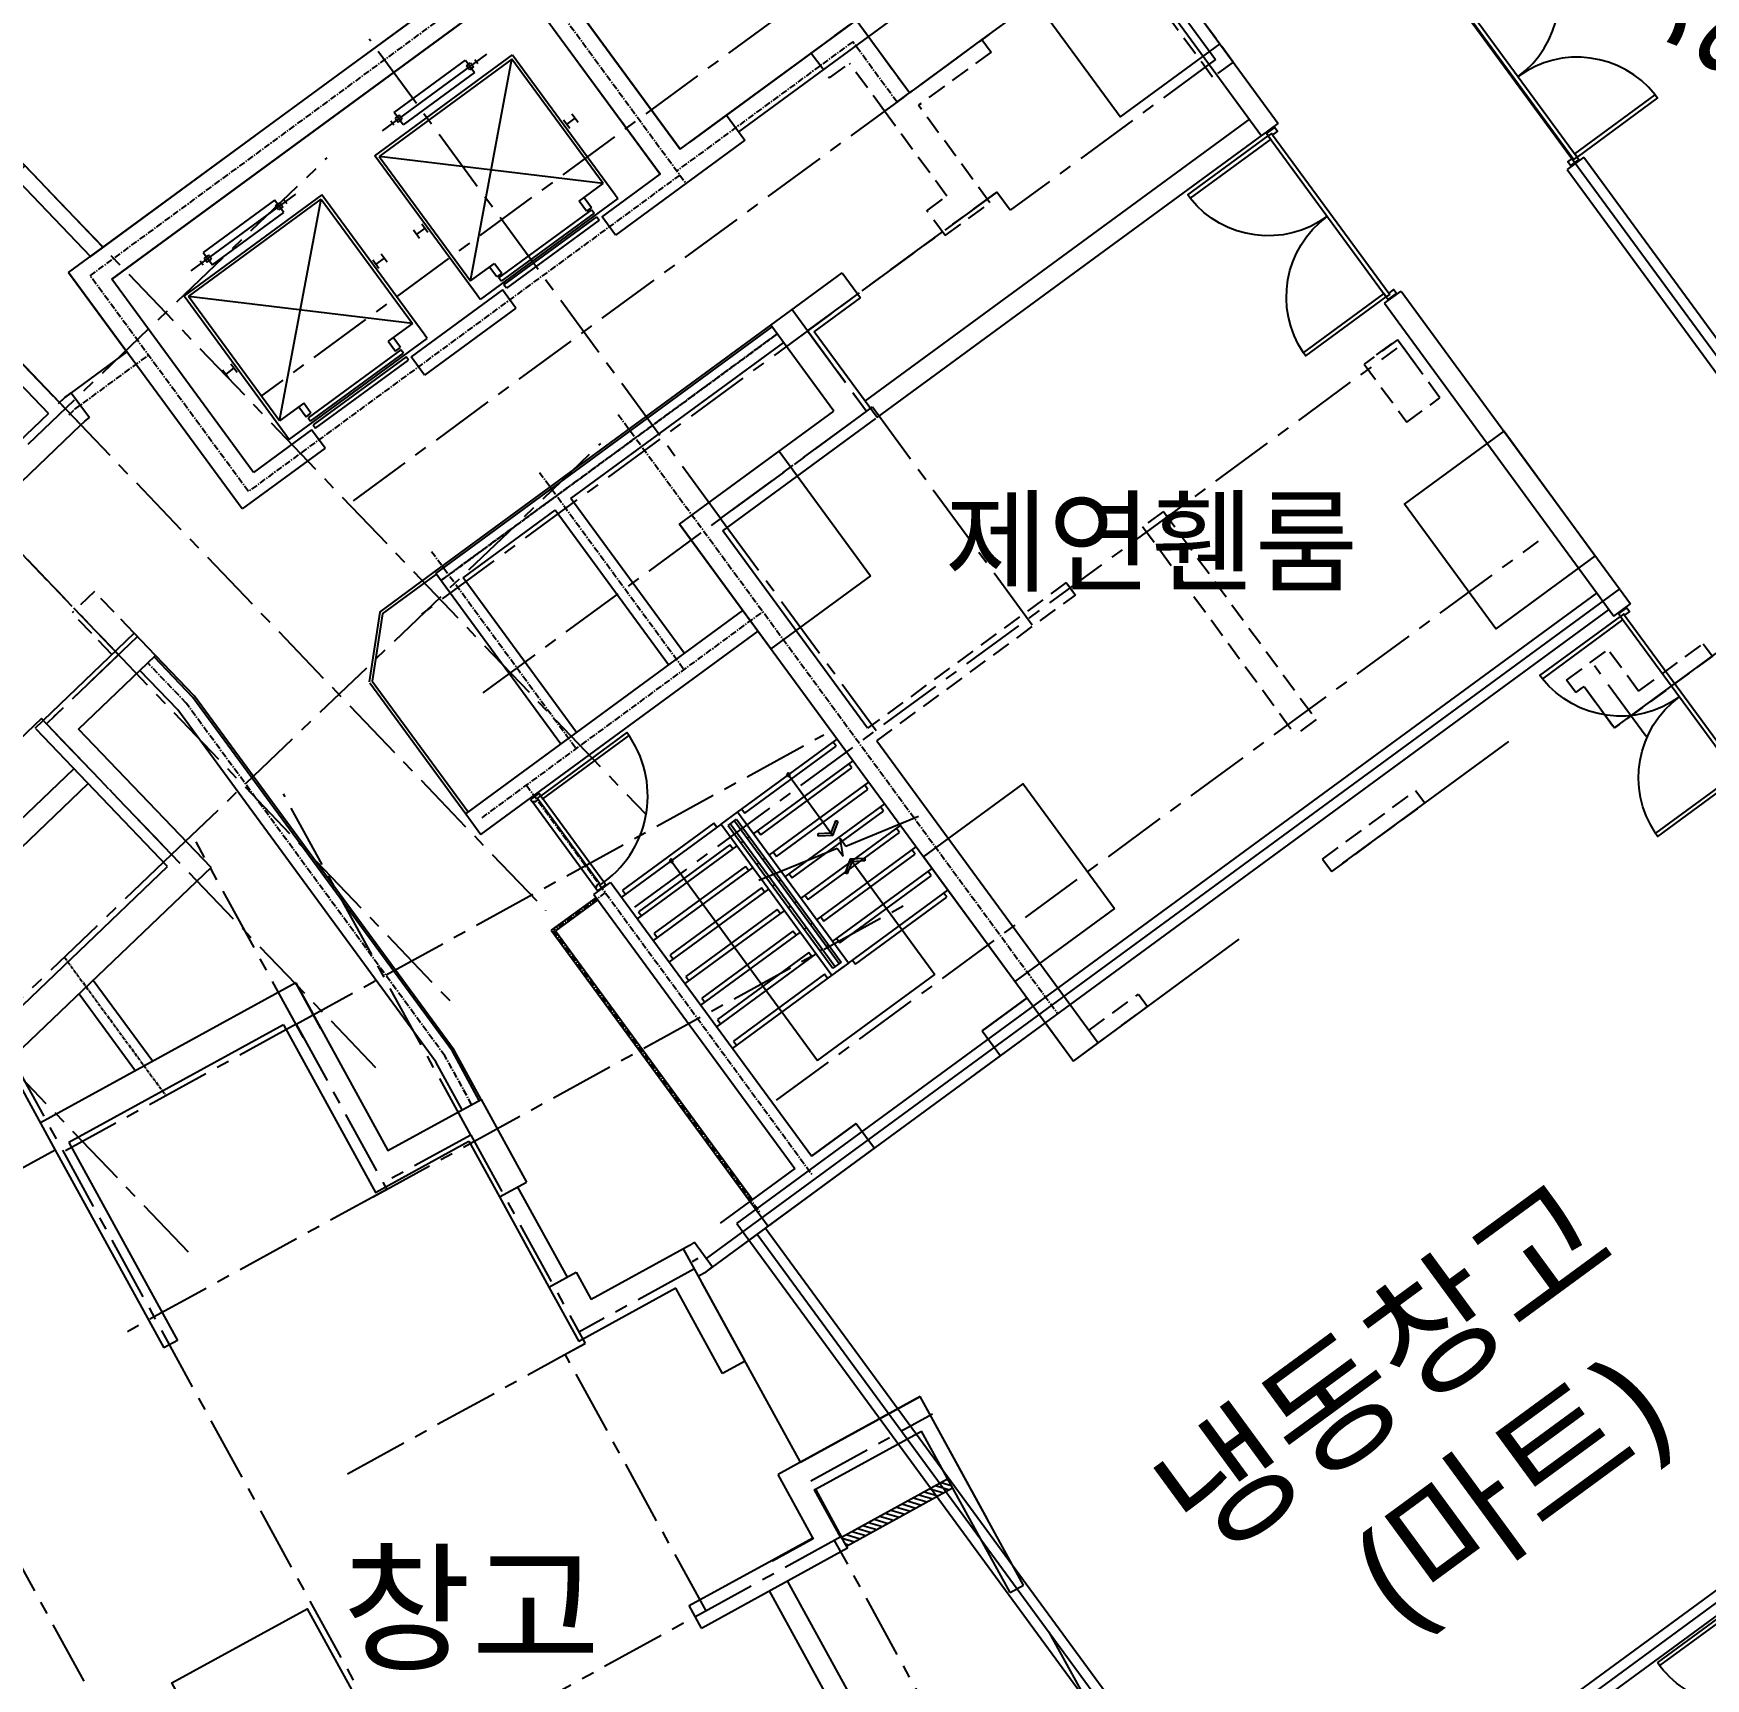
# Model space of a CAD drawing. Header units: millimetres. Extents: x 75184266 to 76346726, y -35077925 to -33679385.
# Drawn here: x 75442003 to 75458254, y -34891415 to -34875427 of the extents above; entities that cross this region are included whole.
import ezdxf
from ezdxf.enums import TextEntityAlignment as Align

# ---------------------------------------------------------------- set-up
doc = ezdxf.new("R2010")
doc.units = ezdxf.units.MM
doc.header["$LTSCALE"] = 50
doc.header["$MEASUREMENT"] = 0
for name, pattern in [('ACAD_ISO10W100', [18.5, 12, -3, 0.5, -3]), ('CENTER', [2, 1.25, -0.25, 0.25, -0.25]), ('HIDDEN2', [0.1875, 0.125, -0.0625]), ('XR-지하3층$0$H', [1.3, 0.8, -0.5])]:
    doc.linetypes.add(name, pattern=pattern)
doc.layers.get('0').update_dxf_attribs({"linetype": 'CONTINUOUS'})
for name, color, linetype in [('AA-DWXM-DOOR', 4, 'CONTINUOUS'), ('AA-MKXS', 3, 'CONTINUOUS'), ('CEN', 1, 'CENTER'), ('CON', 2, 'CONTINUOUS'), ('DOOR', 7, 'CONTINUOUS'), ('HD', 7, 'CONTINUOUS'), ('open', 1, 'ACAD_ISO10W100'), ('W1', 3, 'CONTINUOUS'), ('XR-지하3층$0$CON', 2, 'CONTINUOUS')]:
    doc.layers.add(name, color=color, linetype=linetype)
doc.layers.add('건축', color=8, linetype='CONTINUOUS', plot=False)
doc.styles.add('XR-지하3층$0$맑은고딕', font='')
doc.styles.get('XR-지하3층$0$맑은고딕').set_extended_font_data('Malgun Gothic')

# ---------------------------------------------------------------- blocks, each defined once
blk = doc.blocks.new('2P-Dr204')
at = {"color": 0}
for p, q in [((29, 50), (29, 955)), ((65, 50), (65, 956)), ((29, 50), (0, 50)), ((0, 50), (0, -50)), ((29, 14), (29, 50)), ((65, 50), (29, 50)), ((50, 14), (29, 14)), ((50, -50), (50, 14)), ((950, 14), (950, -50)), ((971, 14), (950, 14)), ((971, 14), (950, 14)), ((971, 50), (971, 14)), ((1000, 50), (971, 50)), ((1000, -50), (1000, 50)), ((50, -50), (0, -50)), ((1000, -50), (950, -50))]:
    blk.add_line(p, q, dxfattribs=at)
blk.add_arc((65, 50), 906, 0, 92.2294, dxfattribs=at)
blk = doc.blocks.new('A$C3C7850DE')
at = {"layer": 'CON', "ltscale": 100}
for p, q in [((-9, 7422), (-9, 222)), ((-9, 7422), (191, 7422)), ((191, 7422), (191, 422)), ((1191, 7422), (1191, 7222, 0)), ((1191, 7422), (2991, 7422)), ((2991, 7422), (2991, 222)), ((1191, 7222), (2791, 7222)), ((2791, 7222), (2791, 5922)), ((1191, 5922), (2791, 5922)), ((1191, 5922, 0), (1191, 5722, 0)), ((1191, 5722), (2791, 5722)), ((2791, 5722), (2791, 422)), ((191, 422), (2791, 422)), ((-9, 222), (2991, 222))]:
    blk.add_line(p, q, dxfattribs=at)
at = {"layer": 'HD', "ltscale": 10}
for p, q in [((191, 4422), (1376, 4422)), ((783, 4422), (783, 2802)), ((1376, 4422), (1376, 1722)), ((1476, 4422), (1446, 4422)), ((1446, 1722), (1446, 4422)), ((1476, 4422), (1476, 1722)), ((1506, 4422), (1476, 4422)), ((1506, 4422), (1506, 1722)), ((1506, 4422), (1536, 4422)), ((1536, 1722), (1536, 4422)), ((1606, 4422), (1606, 1722)), ((1606, 4422), (2791, 4422)), ((2198, 4422), (2198, 1097)), ((191, 4152), (1376, 4152)), ((1476, 4152), (1446, 4152)), ((1536, 4152), (1506, 4152)), ((2791, 4152), (1606, 4152)), ((191, 3882), (1376, 3882)), ((1476, 3882), (1446, 3882)), ((1536, 3882), (1506, 3882)), ((2791, 3882), (1606, 3882)), ((191, 3612), (1376, 3612)), ((1476, 3612), (1446, 3612)), ((1536, 3612), (1506, 3612)), ((2791, 3612), (1606, 3612)), ((191, 3342), (1376, 3342)), ((1476, 3342), (1446, 3342)), ((1536, 3342), (1506, 3342)), ((2791, 3342), (1606, 3342)), ((191, 3072), (1376, 3072)), ((1476, 3072), (1446, 3072)), ((1536, 3072), (1506, 3072)), ((2791, 3072), (1606, 3072)), ((191, 2802), (1376, 2802)), ((1476, 2802), (1446, 2802)), ((1536, 2802), (1506, 2802)), ((2791, 2802), (1606, 2802)), ((191, 2532), (1376, 2532)), ((1476, 2532), (1446, 2532)), ((1536, 2532), (1506, 2532)), ((2791, 2532), (1606, 2532)), ((191, 2262), (1376, 2262)), ((783, 2262), (783, 1097)), ((1476, 2262), (1446, 2262)), ((1536, 2262), (1506, 2262)), ((2791, 2262), (1606, 2262)), ((191, 1992), (1376, 1992)), ((1476, 1992), (1446, 1992)), ((1536, 1992), (1506, 1992)), ((2791, 1992), (1606, 1992)), ((191, 1722), (1376, 1722)), ((1476, 1722), (1446, 1722)), ((1506, 1722), (1476, 1722)), ((1536, 1722), (1506, 1722)), ((2791, 1722), (1606, 1722)), ((2198, 1097), (783, 1097))]:
    blk.add_line(p, q, dxfattribs=at)
blk.add_lwpolyline([(-159, 2141), (734, 2513), (779, 2461), (788, 2602), (833, 2551), (1726, 2943)], dxfattribs=at)
for points in [[(663, 2870), (783, 2802), (904, 2871), (886, 2900), (783, 2841), (680, 2900)], [(663, 2193), (783, 2262), (904, 2193), (886, 2163), (783, 2222), (680, 2164)]]:
    blk.add_lwpolyline(points, close=True, dxfattribs=at)
for centre in [(783, 4422), (783, 4422), (2198, 4422), (2198, 4422)]:
    blk.add_circle(centre, 30, dxfattribs=at)
for centre, radius, start, end in [((1491, 4422), 115, 0, 180), ((1491, 4422), 45, 0, 180), ((1491, 1722), 115, 180, 0), ((1491, 1722), 45, 180, 0)]:
    blk.add_arc(centre, radius, start, end, dxfattribs=at)
at = {"layer": 'open', "ltscale": 0.5}
for p, q in [((2191, 7222), (2791, 5922)), ((2191, 5922), (2791, 7222))]:
    blk.add_line(p, q, dxfattribs=at)
at = {"layer": 'W1', "ltscale": 100}
for p, q in [((2091, 7222), (2091, 5922)), ((2191, 7222), (2191, 5922))]:
    blk.add_line(p, q, dxfattribs=at)
at = {"layer": 'DOOR', "extrusion": (-1.015e-13, 9.27e-13, -1), "zscale": -1, "rotation": 180.0000577049292}
for p in [(-191, 7372, 0), (-191, 5872, 0)]:
    blk.add_blockref('2P-Dr204', p, dxfattribs=at)
blk = doc.blocks.new('FSD 2000')
at = {"layer": 'AA-DWXM-DOOR', "color": 8}
for p, q in [((40, 0), (1980, 0)), ((55, -40), (1965, -40))]:
    blk.add_line(p, q, dxfattribs=at)
at = {"layer": 'AA-DWXM-DOOR'}
for points in [[(40, 0), (80, 0), (80, 970), (40, 970), (40, 0)], [(1980, 0), (1940, 0), (1940, 970), (1980, 970), (1980, 0)]]:
    blk.add_lwpolyline(points, dxfattribs=at)
for points in [[(40, 0), (10, 0), (10, -100), (55, -100), (55, -40), (40, -40)], [(1980, 0), (2010, 0), (2010, -100), (1965, -100), (1965, -40), (1980, -40)]]:
    blk.add_lwpolyline(points, close=True, dxfattribs=at)
at = {"layer": 'AA-DWXM-DOOR', "color": 9}
for centre, start, end in [((39, 0), 359.9874, 87.5996), ((1981, 0), 92.4004, 180.0126)]:
    blk.add_arc(centre, 971, start, end, dxfattribs=at)
at = {"layer": 'AA-MKXS', "ltscale": 0.5}
for p, q in [((0, 50), (0, -150)), ((2020, 50), (2020, -150))]:
    blk.add_line(p, q, dxfattribs=at)
blk = doc.blocks.new('XR-지하3층$0$기둥 0620')
at = {"layer": 'XR-지하3층$0$CON', "ltscale": 0.5}
blk.add_lwpolyline([(-600, 0), (600, 0), (600, 1500), (-600, 1500)], close=True, dxfattribs=at)

msp = doc.modelspace()

# ---------------------------------------------------------------- hatches: boundary and pattern name
at = {"layer": '건축', "ltscale": 0.5}
h = msp.add_hatch(dxfattribs=at)
h.set_pattern_fill('ANSI31', color=256, scale=350, angle=-61.24102, style=0)
h.set_pattern_definition([(343.758981953, (68131931.41, 46874226.7), (12.235934756, 42.004099808), [])])
h.paths.add_polyline_path([(75450936.2, -34889562.6), (75450888, -34889475), (75449858, -34890040.3), (75449906.1, -34890128)])

# ---------------------------------------------------------------- linework, layer by layer
at = {"layer": 'CEN', "ltscale": 10}
for p, q in [((75450876.3, -34874065.5), (75444209.1, -34878955.7)), ((75450451.2, -34876051.5), (75445007.5, -34880044.3)), ((75442237.5, -34877043.9), (75447956.1, -34883015.7)), ((75449527, -34878316.8), (75451365.5, -34876968.3)), ((75449704.4, -34878186.6), (75445764.6, -34881076.4)), ((75449376.2, -34878111.1), (75450100.7, -34879098.9)), ((75449527, -34878316.8), (75450100.7, -34879098.9)), ((75442311.8, -34879073.5), (75446981.1, -34883949.4)), ((75450100.7, -34879098.9), (75446338.3, -34881858.6)), ((75448681.5, -34880139.9), (75450157.2, -34879057.5)), ((75442829.4, -34881464.6), (75441252.5, -34879817.9)), ((75448681.5, -34880139.9), (75450192.7, -34882200.1)), ((75443013.6, -34881288.3), (75442128.9, -34882135.5)), ((75442677.3, -34881305.7), (75446056.6, -34884834.7)), ((75442829.4, -34881464.6), (75442128.9, -34882135.5)), ((75443346.1, -34883406.7), (75442080.4, -34882085)), ((75442128.9, -34882135.5), (75445356, -34885505.5)), ((75443346.1, -34883406.7), (75441500.8, -34885173.8)), ((75444556.1, -34885056.4), (75442316.3, -34886285.7)), ((75444556.1, -34885056.4), (75445436.6, -34886660.7)), ((75446253.3, -34886132.6), (75445402.9, -34886599.3)), ((75446253.3, -34886132.6), (75447364.7, -34888157.7)), ((75448426.6, -34887432.2), (75447304.5, -34888048.1)), ((75445054.7, -34889425.4), (75447364.7, -34888157.7)), ((75450879.6, -34892057.6), (75449789.8, -34890072))]:
    msp.add_line(p, q, dxfattribs=at)
at = {"layer": 'CEN'}
for p, q in [((75442554.5, -34877782), (75446747.6, -34874706.5)), ((75446747.6, -34874706.5), (75448344.4, -34876883.7)), ((75449966, -34875508.3), (75448255.7, -34876762.7)), ((75450394.8, -34876092.9), (75449966, -34875508.3)), ((75448285.3, -34876803), (75444092.3, -34879878.5)), ((75444092.3, -34879878.5), (75442554.5, -34877782)), ((75442405.2, -34879079.8), (75443121.2, -34878554.6)), ((75442350.3, -34879132.4), (75442405.2, -34879079.8)), ((75447687.1, -34879130.7), (75451958.4, -34884954.1)), ((75446363.4, -34883049.3), (75449092.9, -34881047.3)), ((75443487.1, -34881934.5), (75443114.1, -34881545.1)), ((75446002.6, -34885364.2), (75443487.1, -34881934.5)), ((75446794.8, -34882732.9), (75449571.6, -34886518.7)), ((75447560.7, -34883777.1), (75447056.7, -34884146.8)), ((75447056.7, -34884146.8), (75449067.6, -34886888.4)), ((75446262.1, -34885836.9), (75446002.6, -34885364.2)), ((75448459.6, -34887334.3), (75448393, -34887370.9))]:
    msp.add_line(p, q, dxfattribs=at)
at = {"layer": 'CEN', "ltscale": 0.5}
msp.add_line((75442307.6, -34884409.8), (75443293.4, -34885753.7), dxfattribs=at)
at = {"layer": 'CEN', "ltscale": 10}
for points in [[(75452705, -34874398.4), (75450451.2, -34876051.5)], [(75452604.2, -34874472.4), (75453491.3, -34875681.9)], [(75448681.5, -34880139.9), (75445266.4, -34875483.7)], [(75453491.3, -34875681.9), (75451495.6, -34877145.7)], [(75453491.3, -34875681.9), (75451495.6, -34877145.7)], [(75441422.9, -34876193.3), (75442237.5, -34877043.9)], [(75441228.5, -34880110.9), (75444857.3, -34876635.9)], [(75440378.7, -34877054.8), (75442311.8, -34879073.5)], [(75451495.6, -34877145.7), (75451365.5, -34876968.3), (75449527, -34878316.8)], [(75451495.6, -34877145.7), (75451365.5, -34876968.3)], [(75447849.4, -34883918.8), (75455256.6, -34878485.9)], [(75450157.2, -34879057.5), (75451715.6, -34881182.3)], [(75443346.1, -34883406.7), (75447516.7, -34879412.9)], [(75441093.6, -34879970.1), (75441252.5, -34879817.9), (75442829.4, -34881464.6)], [(75449224.5, -34885793.6), (75456631.6, -34880360.6)], [(75443510.7, -34887272.7), (75437157.3, -34880638.1)], [(75457677.7, -34882260.2), (75457174.6, -34881574.4)], [(75442080.4, -34882085), (75440177.3, -34883907.4)], [(75444556.1, -34885056.4), (75449684, -34882242.1)], [(75446253.3, -34886132.6), (75444434.1, -34882818)], [(75444628.3, -34885187.9), (75443583.8, -34883284.7)], [(75445305.1, -34886732.8), (75450564.5, -34883846.4)], [(75441322, -34884526), (75445477, -34892096.7)], [(75439305.7, -34885632.6), (75443215.3, -34892756.2)], [(75445436.6, -34886660.7), (75442912, -34888046.2)], [(75447084.1, -34888311.6), (75447364.7, -34888157.7)], [(75448540.6, -34890757.6), (75447171.8, -34888263.5)], [(75449557.3, -34889492.4), (75450740.8, -34888842.9)], [(75449855.6, -34890035.9), (75446424.7, -34891918.9)]]:
    msp.add_lwpolyline(points, dxfattribs=at)
at = {"layer": 'CEN'}
for points in [[(75445962.9, -34880744.9), (75449232.7, -34878346.6)], [(75446921.1, -34879692.5), (75448326.9, -34881609.2)], [(75445872.8, -34880461.4), (75447278.6, -34882378)]]:
    msp.add_lwpolyline(points, dxfattribs=at)
at = {"layer": 'CEN', "color": 1, "ltscale": 0.5}
msp.add_lwpolyline([(75449232.7, -34878346.6), (75445962.9, -34880744.9)], dxfattribs=at)
at = {"layer": '건축', "ltscale": 0.5}
for p, q in [((75435876, -34870400.9), (75442678.8, -34877504.8)), ((75435767.7, -34870504.6), (75442556.8, -34877594.3)), ((75453387.2, -34871777), (75465853.3, -34888780.6)), ((75451326.7, -34872518.3), (75454101.1, -34876302.5)), ((75451121.8, -34872577.1), (75453939.8, -34876420.7)), ((75448740.3, -34876221.3), (75452027, -34873811.7)), ((75448858.6, -34876382.6), (75452145.2, -34873973)), ((75456908.4, -34876749), (75459136.8, -34879788.5)), ((75457069.7, -34876630.7), (75459298.1, -34879670.2)), ((75455134.1, -34878049.8), (75457362.5, -34881089.3)), ((75455295.4, -34877931.5), (75457523.8, -34880971)), ((75448544.8, -34887333.8), (75457418.9, -34880827.8)), ((75448839, -34886994.1), (75457198.4, -34880865.4)), ((75449118.5, -34887037.2), (75457316.7, -34881026.7)), ((75438768.6, -34886045.6), (75442395.2, -34882572.7)), ((75438897.4, -34886199.2), (75442533.5, -34882717.2)), ((75446707.6, -34886638.3), (75447188.7, -34887514.9)), ((75446532.3, -34886734.5), (75447013.4, -34887611.2)), ((75448839, -34886994.1), (75453865.2, -34893849.7)), ((75449037.8, -34887096.2), (75455719.6, -34896210)), ((75449118.5, -34887037.2), (75454026.5, -34893731.5)), ((75453924.3, -34893930.4), (75462541.9, -34887612.4)), ((75450865.4, -34893673.8), (75449157.4, -34890561.7)), ((75451040.7, -34893577.5), (75449332.7, -34890465.4))]:
    msp.add_line(p, q, dxfattribs=at)
at = {"layer": '건축'}
for p, q in [((75442344.9, -34877749.8), (75446779.8, -34874496.9)), ((75446779.8, -34874496.9), (75448288, -34876553.1)), ((75442764.2, -34877814.2), (75446715.3, -34874916.2)), ((75446715.3, -34874916.2), (75442764.2, -34877814.2)), ((75446715.3, -34874916.2), (75448093.4, -34876795)), ((75446406.9, -34875628.5), (75445390.9, -34876373.8)), ((75445321.3, -34876617), (75446659.9, -34875635.2)), ((75446653.4, -34875677.2), (75445363.2, -34876623.5)), ((75445507.8, -34876195), (75446201.3, -34875686.4)), ((75446201.3, -34875686.4), (75446290, -34875807.3)), ((75446210.7, -34875741.5), (75446251, -34875711.9)), ((75446240.3, -34875781.8), (75446210.7, -34875741.5)), ((75446280.6, -34875752.2), (75446240.3, -34875781.8)), ((75446250.4, -34877833), (75446653.4, -34875677.2)), ((75446251, -34875711.9), (75446280.6, -34875752.2)), ((75446320.9, -34875722.6), (75446291.3, -34875682.3)), ((75447540.6, -34876886.7), (75446653.4, -34875677.2)), ((75446659.9, -34875635.2), (75447653.5, -34876989.9)), ((75446290, -34875807.3), (75445596.5, -34876315.9)), ((75445596.5, -34876315.9), (75445507.8, -34876195)), ((75445557.6, -34876220.5), (75445517.2, -34876250.1)), ((75445517.2, -34876250.1), (75445546.8, -34876290.4)), ((75445546.8, -34876290.4), (75445587.1, -34876260.8)), ((75445587.1, -34876260.8), (75445557.6, -34876220.5)), ((75447215.3, -34876350.2), (75447156.1, -34876269.6)), ((75447266.3, -34876250.7), (75447185.7, -34876309.9)), ((75447295.9, -34876291.1), (75447236.8, -34876210.4)), ((75448288, -34876553.1), (75448740.3, -34876221.3)), ((75448740.3, -34876221.3), (75448917.8, -34876463.2)), ((75445506.5, -34876320), (75445476.9, -34876279.7)), ((75447942.6, -34876589.4), (75447717.8, -34876283)), ((75448917.8, -34876463.2), (75447659, -34877386.4)), ((75446314.9, -34877971.7), (75445321.3, -34876617)), ((75445363.2, -34876623.5), (75446250.4, -34877833)), ((75447540.6, -34876886.7), (75445363.2, -34876623.5)), ((75447306.7, -34877058.2), (75447540.6, -34876886.7)), ((75444805.2, -34876995.5), (75443466.7, -34877977.3)), ((75443508.6, -34877983.8), (75444798.8, -34877037.5)), ((75443536.3, -34877734.1), (75444552.3, -34876988.8)), ((75444346.7, -34877046.7), (75443653.2, -34877555.3)), ((75444435.4, -34877167.6), (75444346.7, -34877046.7)), ((75444356.1, -34877101.8), (75444396.4, -34877072.2)), ((75444395.8, -34879193.3), (75444798.8, -34877037.5)), ((75444396.4, -34877072.2), (75444426, -34877112.5)), ((75444466.3, -34877082.9), (75444436.7, -34877042.6)), ((75444798.8, -34877037.5), (75445686, -34878247)), ((75445798.9, -34878350.2), (75444805.2, -34876995.5)), ((75447683, -34877030.2), (75446344.5, -34878012)), ((75447377.7, -34877155), (75447306.7, -34877058.2)), ((75447355.1, -34877022.7), (75447426.1, -34877119.5)), ((75447653.5, -34876989.9), (75447653.5, -34876989.9)), ((75447653.5, -34876989.9), (75447683, -34877030.2)), ((75443741.9, -34877676.2), (75444435.4, -34877167.6)), ((75444385.7, -34877142.1), (75444356.1, -34877101.8)), ((75444426, -34877112.5), (75444385.7, -34877142.1)), ((75446526.1, -34877803.1), (75447429.2, -34877140.7)), ((75447452.9, -34877173), (75446549.8, -34877835.4)), ((75446575.8, -34877870.9), (75447478.9, -34877208.5)), ((75447502.6, -34877240.7), (75446599.5, -34877903.1)), ((75447426.1, -34877119.5), (75447377.7, -34877155)), ((75447429.2, -34877140.7), (75447452.9, -34877173)), ((75447478.9, -34877208.5), (75447502.6, -34877240.7)), ((75445755.8, -34877420.7), (75445696.6, -34877340.1)), ((75445726.2, -34877380.4), (75445806.8, -34877321.2)), ((75445836.4, -34877361.6), (75445777.3, -34877280.9)), ((75443653.2, -34877555.3), (75443741.9, -34877676.2)), ((75445441.3, -34877651.4), (75445382.1, -34877570.7)), ((75443651.9, -34877680.3), (75443622.3, -34877640)), ((75443702.9, -34877580.8), (75443662.6, -34877610.4)), ((75443662.6, -34877610.4), (75443692.2, -34877650.7)), ((75443692.2, -34877650.7), (75443732.5, -34877621.1)), ((75443732.5, -34877621.1), (75443702.9, -34877580.8)), ((75445360.7, -34877710.5), (75445301.5, -34877629.9)), ((75445411.7, -34877611), (75445331.1, -34877670.2)), ((75446250.4, -34877833), (75446484.2, -34877661.5)), ((75446506.8, -34877793.7), (75446435.9, -34877697)), ((75446484.2, -34877661.5), (75446555.2, -34877758.2)), ((75444030.5, -34880047.9), (75442344.9, -34877749.8)), ((75444142.2, -34879693), (75442764.2, -34877814.2)), ((75446555.2, -34877758.2), (75446506.8, -34877793.7)), ((75446549.8, -34877835.4), (75446526.1, -34877803.1)), ((75446599.5, -34877903.1), (75446575.8, -34877870.9)), ((75449170.6, -34878262), (75449864.1, -34877753.3)), ((75443466.7, -34877977.3), (75444460.3, -34879332)), ((75444395.8, -34879193.3), (75443508.6, -34877983.8)), ((75445686, -34878247), (75443508.6, -34877983.8)), ((75446561.3, -34877918.7), (75445674.3, -34878569.3)), ((75446344.5, -34878012), (75446314.9, -34877971.7)), ((75446314.9, -34877971.7), (75446314.9, -34877971.7)), ((75446691.4, -34878096.1), (75446561.3, -34877918.7)), ((75449589.9, -34878326.4), (75450041.5, -34877995.2)), ((75446691.4, -34878096.1), (75445804.4, -34878746.7)), ((75444489.9, -34879372.3), (75445828.4, -34878390.5)), ((75445686, -34878247), (75445452.1, -34878418.5)), ((75445571.5, -34878479.8), (75445500.5, -34878383)), ((75445828.4, -34878390.5), (75445798.9, -34878350.2)), ((75445798.9, -34878350.2), (75445798.9, -34878350.2)), ((75445900.8, -34880660.2), (75449170.6, -34878262)), ((75445912.7, -34880676.4), (75449182.4, -34878278.1)), ((75441543, -34878487.5), (75442148.2, -34879119.4)), ((75445574.6, -34878501), (75444671.5, -34879163.4)), ((75444695.2, -34879195.7), (75445598.3, -34878533.3)), ((75445452.1, -34878418.5), (75445523.1, -34878515.3)), ((75445523.1, -34878515.3), (75445571.5, -34878479.8)), ((75445598.3, -34878533.3), (75445574.6, -34878501)), ((75447226.5, -34879948.3), (75449294.8, -34878431.3)), ((75443901.2, -34878781), (75443842, -34878700.4)), ((75443871.6, -34878740.7), (75443952.2, -34878681.5)), ((75443981.8, -34878721.9), (75443922.7, -34878641.2)), ((75445624.3, -34878568.8), (75444721.2, -34879231.2)), ((75444744.9, -34879263.4), (75445648, -34878601)), ((75445648, -34878601), (75445624.3, -34878568.8)), ((75445804.4, -34878746.7), (75445674.3, -34878569.3)), ((75442246.5, -34879024.1), (75442308.6, -34878964.7)), ((75442308.6, -34878964.7), (75442371.3, -34878918.6)), ((75442371.3, -34878918.6), (75442548.7, -34879160.6)), ((75442371.3, -34878918.6, 0.1), (75442548.7, -34879160.6, 0.1)), ((75444629.6, -34879021.8), (75444395.8, -34879193.3)), ((75444700.6, -34879118.5), (75444629.6, -34879021.8)), ((75441299.5, -34879932.1), (75442148.2, -34879119.4)), ((75442454, -34879240.8), (75442501.8, -34879195)), ((75442501.8, -34879195), (75442548.7, -34879160.6)), ((75444581.3, -34879057.3), (75444652.2, -34879154)), ((75444652.2, -34879154), (75444700.6, -34879118.5)), ((75444671.5, -34879163.4), (75444695.2, -34879195.7)), ((75441723.7, -34879941.3), (75442464, -34879232.3)), ((75444706.7, -34879279), (75444142.2, -34879693)), ((75444460.3, -34879332), (75444460.3, -34879332)), ((75444460.3, -34879332), (75444489.9, -34879372.3)), ((75444836.8, -34879456.4), (75444706.7, -34879279)), ((75444721.2, -34879231.2), (75444744.9, -34879263.4)), ((75444836.8, -34879456.4), (75444030.5, -34880047.9)), ((75448329.5, -34881452.2), (75447226.5, -34879948.3)), ((75446178.2, -34880717.2), (75447073.3, -34880060.7)), ((75448176.3, -34881564.5), (75447073.3, -34880060.7)), ((75448282.9, -34880196.6), (75452109.5, -34885413.7)), ((75445369.3, -34881050.1), (75445900.8, -34880660.2)), ((75445397, -34881067), (75445918.6, -34880684.4)), ((75447128.1, -34882333.4), (75445912.7, -34880676.4)), ((75447281.3, -34882221), (75446178.2, -34880717.2)), ((75445369.3, -34881050.1), (75445264.9, -34881729.1)), ((75445397, -34881067), (75445296.4, -34881721.4)), ((75446204.8, -34883010.6), (75448898, -34881035.2)), ((75443190, -34881472.4), (75442982.5, -34881255.8)), ((75446352.7, -34883212.2), (75449045.9, -34881236.8)), ((75443567.7, -34881866.9), (75443190, -34881472.4)), ((75443406.5, -34882002.2), (75443038.3, -34881617.7)), ((75443552.3, -34881879.7), (75443175.5, -34881486.3)), ((75445272.2, -34881739.2), (75446204.8, -34883010.6)), ((75445296.4, -34881721.4), (75446229, -34882992.9)), ((75446074.5, -34885318.4), (75443552.3, -34881879.7)), ((75446091.4, -34885307.6), (75443567.7, -34881866.9)), ((75445913.9, -34885420.7), (75443406.5, -34882002.2)), ((75448847.1, -34882994.8), (75449814.7, -34882285.1)), ((75448917, -34883005.5), (75449804, -34882354.9)), ((75449804, -34882354.9), (75449774.4, -34882314.6)), ((75450198.6, -34882301.2), (75452351.4, -34885236.3)), ((75449000.9, -34883204.4), (75449968.5, -34882494.7)), ((75449070.8, -34883215.2), (75449957.8, -34882564.6)), ((75449957.8, -34882564.6), (75449928.2, -34882524.3)), ((75449154.7, -34883414.1), (75450122.3, -34882704.4)), ((75449224.5, -34883424.8), (75450111.5, -34882774.3)), ((75449341, -34882632.5), (75449772.8, -34883221.2)), ((75450111.5, -34882774.3), (75450082, -34882733.9)), ((75447470.1, -34883738.1), (75446849.1, -34882891.5)), ((75447505, -34883687.7), (75446907.7, -34882873.3)), ((75446932.7, -34882836.4), (75446953.4, -34882864.6)), ((75447547.8, -34883675), (75446953.4, -34882864.6)), ((75449308.4, -34883623.7), (75450276.1, -34882914)), ((75446204.8, -34883010.6), (75446352.7, -34883212.2)), ((75448616, -34883102.3), (75447729, -34883752.9)), ((75448645.5, -34883142.6), (75448616, -34883102.3)), ((75448685.8, -34883113.1), (75448847.1, -34882994.8)), ((75448755.7, -34883123.8), (75448836.4, -34883064.7)), ((75448816.2, -34883079.5), (75449833.5, -34884466.4)), ((75448836.4, -34883064.7), (75449853.6, -34884451.6)), ((75449923.5, -34884462.3), (75448847.1, -34882994.8)), ((75448887.4, -34882965.2), (75448917, -34883005.5)), ((75449378.3, -34883634.5), (75450265.3, -34882983.9)), ((75449797.9, -34883079.2), (75449753.5, -34883194.9)), ((75449772.8, -34883221.2), (75449822.5, -34883086.4)), ((75449822.5, -34883086.4), (75449797.9, -34883079.2)), ((75449899.2, -34883326.5), (75450604.9, -34883032.7)), ((75450265.3, -34882983.9), (75450235.7, -34882943.6)), ((75448685.8, -34883113.1), (75447718.2, -34883822.8)), ((75448685.8, -34883113.1), (75449762.3, -34884580.6)), ((75448755.7, -34883123.8), (75449773, -34884510.7)), ((75449793.2, -34884496), (75448775.9, -34883109)), ((75448940.4, -34883248.8), (75448960.6, -34883234)), ((75449041.2, -34883174.9), (75449070.8, -34883215.2)), ((75449462.2, -34883833.4), (75450429.8, -34883123.7)), ((75449532.1, -34883844.1), (75450419.1, -34883193.6)), ((75449629.3, -34883228.1), (75449629.8, -34883202.5)), ((75449772.8, -34883221.2), (75449629.3, -34883228.1)), ((75449629.8, -34883202.5), (75449753.5, -34883194.9)), ((75449871.6, -34883422.9), (75449842.5, -34883249.2)), ((75449842.5, -34883249.2), (75449899.2, -34883326.5)), ((75450419.1, -34883193.6), (75450389.5, -34883153.2)), ((75448839.6, -34883322.7), (75447872, -34884032.4)), ((75448769.7, -34883312), (75447882.7, -34883962.6)), ((75448799.3, -34883352.3), (75448769.7, -34883312)), ((75448900.1, -34883278.4), (75448879.9, -34883293.1)), ((75449054.5, -34883655.2), (75449814.9, -34883345.6)), ((75449195, -34883384.5), (75449224.5, -34883424.8)), ((75449616, -34884043), (75450583.6, -34883333.3)), ((75449685.9, -34884053.8), (75450572.9, -34883403.2)), ((75449814.9, -34883345.6), (75449871.6, -34883422.9)), ((75450572.9, -34883403.2), (75450543.3, -34883362.9)), ((75443728.9, -34883531.7), (75441748.6, -34885428)), ((75448993.4, -34883532.4), (75448025.8, -34884242.1)), ((75448923.5, -34883521.6), (75448036.5, -34884172.2)), ((75448202, -34883467.9), (75449624.4, -34885407.2)), ((75448953.1, -34883561.9), (75448923.5, -34883521.6)), ((75449053.9, -34883488), (75449033.7, -34883502.8)), ((75449094.2, -34883458.4), (75449114.3, -34883443.7)), ((75449769.8, -34884252.7), (75450737.4, -34883543)), ((75449940.8, -34883450.2), (75449891.1, -34883585)), ((75449891.1, -34883585), (75449915.6, -34883592.2)), ((75449915.6, -34883592.2), (75449960, -34883476.5)), ((75449940.8, -34883450.2), (75450084.3, -34883443.3)), ((75449940.8, -34883450.2), (75450763.4, -34884571.8)), ((75450083.7, -34883468.9), (75449960, -34883476.5)), ((75450084.3, -34883443.3), (75450083.7, -34883468.9)), ((75450726.6, -34883612.9), (75450697.1, -34883572.5)), ((75447450.5, -34883795.9), (75447611.8, -34883677.6)), ((75449563.5, -34886338.6), (75447611.8, -34883677.6)), ((75449563.5, -34886338.6), (75447611.8, -34883677.6)), ((75447729, -34883752.9), (75447758.5, -34883793.2)), ((75449147.2, -34883742), (75448179.5, -34884451.7)), ((75449077.3, -34883731.3), (75448190.3, -34884381.9)), ((75449106.8, -34883771.6), (75449077.3, -34883731.3)), ((75449207.6, -34883697.7), (75449187.5, -34883712.4)), ((75449248, -34883668.1), (75449268.1, -34883653.3)), ((75449348.8, -34883594.2), (75449378.3, -34883634.5)), ((75449839.6, -34884263.4), (75450726.6, -34883612.9)), ((75449923.5, -34884462.3), (75450891.1, -34883752.6)), ((75447471.2, -34883824.2), (75447035.8, -34884143.5)), ((75447488.9, -34883848.3), (75447077.7, -34884150)), ((75447450.5, -34883795.9), (75449402.2, -34886456.9)), ((75449361.4, -34883907.3), (75449341.3, -34883922.1)), ((75449401.7, -34883877.7), (75449421.9, -34883863)), ((75449502.5, -34883803.8), (75449532.1, -34883844.1)), ((75449993.4, -34884473.1), (75450880.4, -34883822.5)), ((75450880.4, -34883822.5), (75450850.8, -34883782.2)), ((75447882.7, -34883962.6), (75447912.3, -34884002.9)), ((75449300.9, -34883951.7), (75448333.3, -34884661.4)), ((75449231, -34883940.9), (75448344.1, -34884591.5)), ((75449260.6, -34883981.2), (75449231, -34883940.9)), ((75449555.5, -34884087.4), (75449575.7, -34884072.6)), ((75449656.3, -34884013.5), (75449685.9, -34884053.8)), ((75447035.8, -34884143.5), (75448966.8, -34886776.3)), ((75447077.7, -34884150), (75448991, -34886758.5)), ((75448036.5, -34884172.2), (75448066.1, -34884212.5)), ((75449454.7, -34884161.3), (75448487.1, -34884871)), ((75449384.8, -34884150.6), (75448497.8, -34884801.2)), ((75449414.4, -34884190.9), (75449384.8, -34884150.6)), ((75449515.2, -34884117), (75449495, -34884131.8)), ((75449810.1, -34884223.1), (75449839.6, -34884263.4)), ((75448190.3, -34884381.9), (75448219.9, -34884422.2)), ((75449608.5, -34884371), (75448640.9, -34885080.7)), ((75449538.6, -34884360.2), (75448651.6, -34885010.8)), ((75449568.2, -34884400.5), (75449538.6, -34884360.2)), ((75449669, -34884326.6), (75449648.8, -34884341.4)), ((75449709.3, -34884297), (75449729.4, -34884282.3)), ((75449923.5, -34884462.3), (75449762.3, -34884580.6)), ((75449853.6, -34884451.6), (75449773, -34884510.7)), ((75449883.2, -34884491.9), (75449802.6, -34884551.1)), ((75449963.8, -34884432.8), (75449993.4, -34884473.1)), ((75444551.9, -34884653.8), (75442071, -34886015.4)), ((75444794.9, -34885096.5), (75444551.9, -34884653.8)), ((75448344.1, -34884591.5), (75448373.6, -34884631.8)), ((75449762.3, -34884580.6), (75448794.6, -34885290.4)), ((75449692.4, -34884569.9), (75448805.4, -34885220.5)), ((75449624.4, -34885407.2), (75450763.4, -34884571.8)), ((75449721.9, -34884610.2), (75449692.4, -34884569.9)), ((75448497.8, -34884801.2), (75448527.4, -34884841.5)), ((75451660, -34884800.9), (75451224.6, -34885120.2)), ((75451224.6, -34885120.2), (75451660, -34884800.9)), ((75448651.6, -34885010.8), (75448681.2, -34885051.1)), ((75451402, -34885362.2), (75451837.4, -34885042.8)), ((75444433.2, -34885061.1), (75442346.8, -34886206.2)), ((75451224.6, -34885120.2), (75451402, -34885362.2)), ((75446336.6, -34885796), (75446074.5, -34885318.4)), ((75446354.1, -34885786.4), (75446091.4, -34885307.6)), ((75448805.4, -34885220.5), (75448835, -34885260.8)), ((75452109.5, -34885413.7), (75452351.4, -34885236.3)), ((75446170, -34885887.4), (75445913.9, -34885420.7)), ((75446354.1, -34885786.4), (75446795.3, -34886590.2)), ((75449998.9, -34886019.2), (75449563.5, -34886338.6)), ((75449563.5, -34886338.6), (75449998.9, -34886019.2)), ((75449998.9, -34886019.2), (75450176.4, -34886261.1)), ((75442215.3, -34886278.4), (75439155.8, -34887957.5)), ((75442215.3, -34886278.4), (75443271.4, -34888202.6)), ((75442346.8, -34886206.2), (75443402.9, -34888130.4)), ((75446235.5, -34886193.7), (75446532.3, -34886734.5)), ((75448853.9, -34887231.1), (75450176.4, -34886261.1)), ((75449402.2, -34886456.9), (75448676.5, -34886989.2)), ((75448966.8, -34886776.3), (75449144.2, -34887018.2)), ((75448966.8, -34886776.3, -0.1), (75449144.2, -34887018.2, -0.1)), ((75448320.8, -34887239.4), (75447422.2, -34887732.5)), ((75448378.8, -34887207.5), (75448320.8, -34887239.4)), ((75448426.5, -34887172.5), (75448378.8, -34887207.5)), ((75448426.5, -34887172.5), (75448604, -34887414.4)), ((75448426.5, -34887172.5, 0.1), (75448604, -34887414.4, 0.1)), ((75447276.4, -34887466.8), (75447422.2, -34887732.5)), ((75448465.1, -34887502.4), (75448540.4, -34887461.1)), ((75448540.4, -34887461.1), (75448604, -34887414.4)), ((75447013.4, -34887611.2), (75447303.6, -34888139.9)), ((75448246, -34887622.7), (75447303.6, -34888139.9)), ((75448700.6, -34888451.1), (75448246, -34887622.7)), ((75443402.9, -34888130.4), (75443271.4, -34888202.6)), ((75448919.8, -34888330.8), (75448700.6, -34888451.1)), ((75451625.8, -34890507.4), (75450620.2, -34888675.2)), ((75449576.3, -34890046.6), (75449239.5, -34889432.9)), ((75451494.3, -34890579.5), (75451625.8, -34890507.4)), ((75451494.3, -34890579.5), (75451625.8, -34890507.4))]:
    msp.add_line(p, q, dxfattribs=at)
at = {"layer": '건축', "linetype": 'HIDDEN2', "ltscale": 30}
for p, q in [((75449562.8, -34875618), (75449998.2, -34875298.6)), ((75450515.7, -34876004.2), (75449998.2, -34875298.6)), ((75449562.8, -34875618), (75449740.2, -34875859.9)), ((75451310, -34875607.6), (75450604.5, -34876125.1)), ((75449740.2, -34875859.9), (75449933.8, -34875718)), ((75450273.8, -34876181.6), (75449933.8, -34875718)), ((75450880.1, -34877008.1), (75450273.8, -34876181.6)), ((75451299.4, -34877072.6), (75450604.5, -34876125.1)), ((75450686.5, -34877150.1), (75450880.1, -34877008.1)), ((75450864, -34877392), (75451299.4, -34877072.6)), ((75455056.8, -34878551.7), (75455258.4, -34878403.9)), ((75452984.5, -34880071.7), (75454469, -34882095.7)), ((75452782.9, -34880219.6), (75454267.4, -34882243.5)), ((75452041.1, -34880763.7), (75452129.8, -34880884.7)), ((75442982.5, -34881255.8), (75442595.2, -34880851.3)), ((75450198.6, -34882301.2), (75452129.8, -34880884.7)), ((75442765.8, -34881463.3), (75442378.5, -34881058.8)), ((75456903.3, -34881711.6), (75457306.4, -34881415.9)), ((75457602.1, -34881819.1), (75458231.1, -34881357.7)), ((75458231.1, -34881357.7), (75458319.8, -34881478.7)), ((75456992, -34881832.6), (75456903.3, -34881711.6)), ((75454532.6, -34883450.4), (75455435.7, -34882788)), ((75454621.3, -34883571.4), (75455524.4, -34882909)), ((75455524.4, -34882909), (75455435.7, -34882788)), ((75454532.6, -34883450.4), (75454621.3, -34883571.4)), ((75452262.7, -34885115.3), (75452742.5, -34884763.4)), ((75452351.4, -34885236.3), (75452831.2, -34884884.4)), ((75452742.5, -34884763.4), (75452831.2, -34884884.4))]:
    msp.add_line(p, q, dxfattribs=at)
at = {"layer": '건축', "ltscale": 100}
for p, q in [((75453823.6, -34876257.9), (75450084.8, -34878999)), ((75450203, -34879160.3), (75453941.9, -34876419.2))]:
    msp.add_line(p, q, dxfattribs=at)
at = {"layer": '건축', "ltscale": 10}
for p, q in [((75447771.3, -34882221.3), (75446932.7, -34882836.4)), ((75446953.4, -34882864.6), (75447791.5, -34882249.8)), ((75446914.9, -34882812.2), (75446834.3, -34882871.3)), ((75446834.3, -34882871.3), (75446849.1, -34882891.5)), ((75446849.1, -34882891.5), (75446885.1, -34882889.9)), ((75446885.1, -34882889.9), (75446907.7, -34882873.3)), ((75446898.8, -34882861.2), (75446932.7, -34882836.4)), ((75446907.7, -34882873.3), (75446898.8, -34882861.2)), ((75446932.7, -34882836.4), (75446914.9, -34882812.2)), ((75447470.1, -34883738.1), (75447482.5, -34883704.3)), ((75447484.9, -34883758.3), (75447470.1, -34883738.1)), ((75447482.5, -34883704.3), (75447505, -34883687.7)), ((75447565.5, -34883699.2), (75447484.9, -34883758.3)), ((75447505, -34883687.7), (75447513.9, -34883699.8)), ((75447513.9, -34883699.8), (75447547.8, -34883675)), ((75447547.8, -34883675), (75447565.5, -34883699.2))]:
    msp.add_line(p, q, dxfattribs=at)
at = {"layer": '건축', "ltscale": 3}
msp.add_line((75449458.6, -34889312.7), (75449458.6, -34889312.7), dxfattribs=at)
msp.add_line((75449458.6, -34889312.7), (75449458.6, -34889312.7), dxfattribs=at)
at = {"layer": '건축', "linetype": 'XR-지하3층$0$H', "ltscale": 50}
for points in [[(75458921.8, -34868164.4), (75451245.3, -34873794.8), (75452043.8, -34874883.4), (75451221.3, -34875486.7), (75450515.7, -34876004.2), (75449998.2, -34875298.6), (75448288, -34876553.1), (75446779.8, -34874496.9), (75442344.9, -34877749.8), (75442911.6, -34878522.4), (75442308.6, -34878964.7), (75442255.9, -34879015.1), (75440945.9, -34877647), (75441920.9, -34876713.3), (75435336.5, -34869837.5), (75435336.5, -34869837.5), (75427641, -34877206.9)], [(75428973.9, -34878201.2), (75434437.8, -34883906.9), (75434798.9, -34883561.1), (75438952.1, -34887898.1), (75441793.2, -34893074.8), (75441311, -34893339.4), (75444212.2, -34898625.6), (75446475.9, -34902750.2), (75447602.4, -34902132), (75448288, -34903381.2), (75455231.1, -34899570.7), (75453349.9, -34896143), (75454401.9, -34895565.7), (75450620.2, -34888675.2), (75449458.6, -34889312.7), (75448465.1, -34887502.4), (75448540.4, -34887461.1), (75451837.4, -34885042.8), (75452109.5, -34885413.7), (75457032.3, -34881803), (75457072.6, -34881773.4), (75457368.3, -34882176.6), (75461948.4, -34878817.2)]]:
    msp.add_lwpolyline(points, dxfattribs=at)
at = {"layer": '건축', "linetype": 'HIDDEN2', "ltscale": 30}
for points in [[(75453663.1, -34875704.7), (75452645.8, -34874317.8)], [(75453461.5, -34875852.6), (75452858.3, -34875030.1)], [(75451221.3, -34875486.7), (75450273.8, -34876181.6)], [(75451221.3, -34875486.7), (75451310, -34875607.6)], [(75453663.1, -34875704.7), (75453461.5, -34875852.6)], [(75450864, -34877392), (75450686.5, -34877150.1)], [(75455418.1, -34878621.6), (75455258.4, -34878403.9)], [(75452984.5, -34880071.7), (75452782.9, -34880219.6)], [(75452041.1, -34880763.7), (75450109.9, -34882180.2)], [(75452052.9, -34880779.8), (75452129.8, -34880884.7)], [(75442595.2, -34880851.3), (75442378.5, -34881058.8)], [(75457602.1, -34881819.1), (75457306.4, -34881415.9)], [(75458319.8, -34881478.7), (75457368.3, -34882176.6)], [(75456992, -34881832.6), (75457072.6, -34881773.4)], [(75457072.6, -34881773.4), (75457368.3, -34882176.6)], [(75454469, -34882095.7), (75454267.4, -34882243.5)]]:
    msp.add_lwpolyline(points, dxfattribs=at)
at = {"layer": '건축', "ltscale": 0.5}
for points in [[(75447659, -34877386.4), (75447528.9, -34877209), (75448093.4, -34876795), (75446715.3, -34874916.2)], [(75449858, -34890040.3), (75449849.2, -34890045.1), (75449594.2, -34889580.5), (75449603, -34889575.7)], [(75449181.8, -34890263.1), (75449186.6, -34890271.9), (75449581.1, -34890055.4), (75449576.3, -34890046.6)]]:
    msp.add_lwpolyline(points, dxfattribs=at)
at = {"layer": '건축'}
for points in [[(75449864.1, -34877753.3), (75450041.5, -34877995.2)], [(75441651.3, -34878383.7), (75442464, -34879232.3)], [(75449782.7, -34879096.5), (75449170.6, -34878262)], [(75450202.1, -34879161), (75449589.9, -34878326.4)], [(75448282.9, -34880196.6), (75449782.7, -34879096.5)], [(75448702.3, -34880261.1), (75450190, -34879169.9)], [(75450109.9, -34882180.2), (75448702.3, -34880261.1)], [(75442018.3, -34882179.1), (75442982.5, -34881255.8)], [(75442442.4, -34882188.3), (75443190, -34881472.4)], [(75443304.7, -34883522.5), (75442028.7, -34882189.9)], [(75443728.9, -34883531.7), (75442442.4, -34882188.3)], [(75441585.8, -34885168.6), (75443304.7, -34883522.5)], [(75444551.9, -34884653.8), (75445446.8, -34886284.3), (75446354.1, -34885786.4)], [(75444433.2, -34885061.1), (75445328.1, -34886691.7), (75446235.5, -34886193.7)], [(75446532.3, -34886734.5), (75446795.3, -34886590.2)], [(75448919.8, -34888330.8), (75448320.8, -34887239.4)], [(75447013.4, -34887611.2), (75447276.4, -34887466.8)], [(75449458.6, -34889312.7), (75450620.2, -34888675.2)], [(75449603, -34889575.7), (75450633.1, -34889010.3)], [(75451494.3, -34890579.5), (75450633.1, -34889010.3)], [(75449458.6, -34889312.7), (75449458.6, -34889312.7), (75449239.5, -34889432.9)], [(75448495.5, -34890924.9), (75449915.7, -34890145.5), (75449858, -34890040.3)], [(75448375.3, -34890705.7), (75449181.8, -34890263.1)], [(75448495.5, -34890924.9), (75448375.3, -34890705.7)]]:
    msp.add_lwpolyline(points, dxfattribs=at)
at = {"layer": '건축', "linetype": 'HIDDEN2', "ltscale": 30}
msp.add_lwpolyline([(75454935.9, -34878640.5), (75455349.9, -34879204.9), (75455672.4, -34878968.3), (75455258.4, -34878403.9)], close=True, dxfattribs=at)
at = {"layer": '건축', "ltscale": 0.5}
msp.add_lwpolyline([(75457182.5, -34880503.1), (75456214.8, -34881212.6), (75455327.8, -34880002.9), (75456295.6, -34879293.4)], close=True, dxfattribs=at)
at = {"layer": '건축', "ltscale": 3}
for points in [[(75442584.9, -34884627.1), (75443163.4, -34885415.8)], [(75442446.5, -34884759.7), (75442995.4, -34885508)], [(75449858, -34890040.3), (75450888, -34889475)], [(75449906.1, -34890128), (75450936.2, -34889562.6)]]:
    msp.add_lwpolyline(points, dxfattribs=at)
at = {"layer": '건축'}
for points in [[(75440900.3, -34887000), (75440323, -34885948), (75441638, -34885226.4), (75442215.3, -34886278.4)], [(75449594.2, -34889580.5), (75449603, -34889575.7), (75449858, -34890040.3), (75449849.2, -34890045.1)], [(75449186.6, -34890271.9), (75449181.8, -34890263.1), (75449576.3, -34890046.6), (75449581.1, -34890055.4)], [(75443924.2, -34892509.8), (75443346.9, -34891457.8), (75444661.8, -34890736.1), (75445239.2, -34891788.1)]]:
    msp.add_lwpolyline(points, close=True, dxfattribs=at)
at = {"layer": '건축', "ltscale": 10}
msp.add_arc((75446932.7, -34882836.4), 1040, 306.25898, 36.25898, dxfattribs=at)
at = {"layer": '건축'}
for centre, start, end in [((75449341, -34882632.5), 36.25898, 216.25898), ((75449341, -34882632.5), 216.25898, 36.25898), ((75448202, -34883467.9), 36.25898, 216.25898), ((75448202, -34883467.9), 216.25898, 36.25898)]:
    msp.add_arc(centre, 15, start, end, dxfattribs=at)

# ---------------------------------------------------------------- block references
at = {"layer": '건축', "extrusion": (0, 0, -1), "zscale": -1, "rotation": 323.7524249039637}
for p in [(-75453049, -34875882.2), (-75449653.6, -34881051.5), (-75452025, -34884284.6)]:
    msp.add_blockref('XR-지하3층$0$기둥 0620', p, dxfattribs=at)
at = {"layer": '건축', "rotation": 306.2469335683707}
msp.add_blockref('FSD 2000', (75455835, -34875031.2, 0), dxfattribs=at)
at = {"layer": '건축', "xscale": -1, "rotation": 126.2469335627284}
for p in [(75453980.1, -34876391.1, 0), (75457402.8, -34881059.7, 0)]:
    msp.add_blockref('FSD 2000', p, dxfattribs=at)
at = {"layer": '건축', "ltscale": 0.5, "rotation": 306.2468838053784}
msp.add_blockref('A$C3C7850DE', (75453691.6, -34893988.2), dxfattribs=at)

# ---------------------------------------------------------------- texts
at = {"layer": '건축', "style": 'XR-지하3층$0$맑은고딕'}
for s, p in [('창고', (75458826, -34874800.8)), ('냉동창고', (75455120.6, -34888386.1)), ('(마트)', (75456349.6, -34889572.3))]:
    msp.add_text(s, height=1000, rotation=36.24693, dxfattribs=at).set_placement(p, align=Align.MIDDLE_CENTER)
msp.add_text('제연휀룸', height=800, dxfattribs=at).set_placement((75452868, -34880358.8, 0), align=Align.MIDDLE)
msp.add_text('창고', height=1000, dxfattribs=at).set_placement((75446257.4, -34890731.1), align=Align.MIDDLE_CENTER)

doc.saveas('drawing.dxf')
